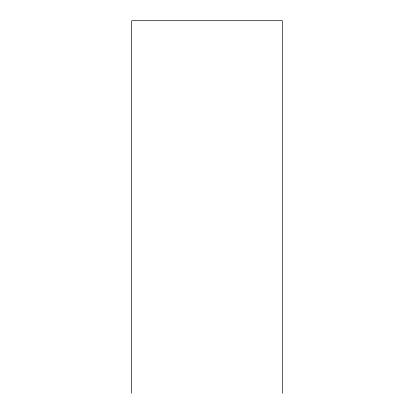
<?xml version="1.0" encoding="UTF-8"?>
<svg xmlns="http://www.w3.org/2000/svg" width="414" height="414" viewBox="0 0 414 414"><rect width="100%" height="100%" fill="white"/><g stroke="black" fill="none" stroke-linecap="round" stroke-linejoin="round"><path stroke-width="0.62" d="M282.312 393.3L282.312 20.7L131.688 20.7L131.688 393.3"/></g></svg>
